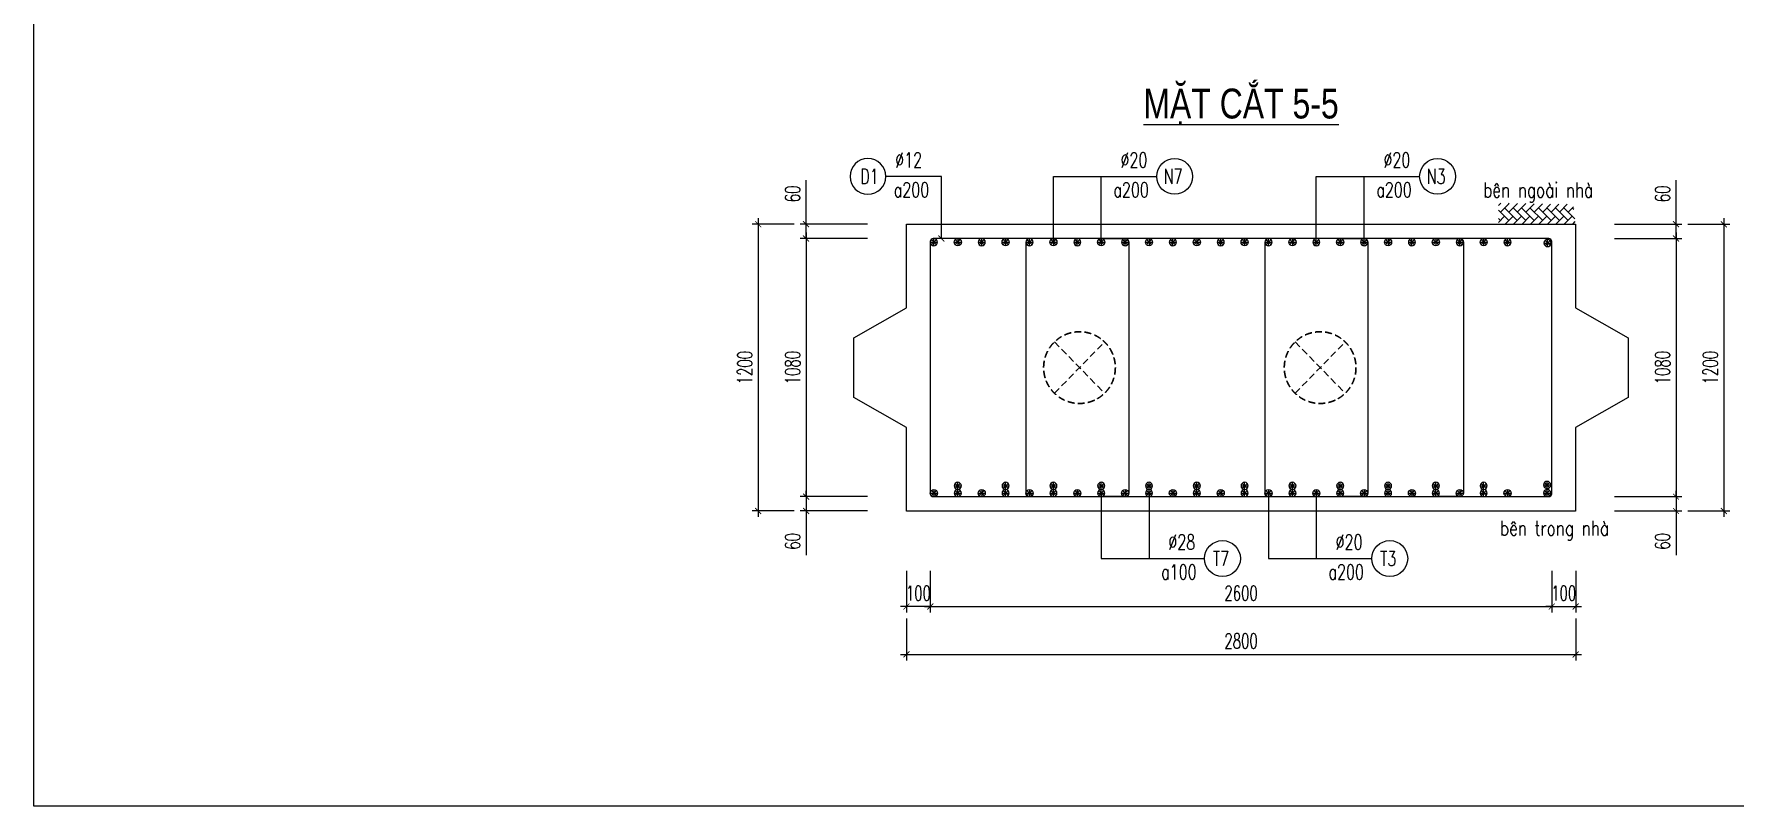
# Model space of a CAD drawing. Header units: millimetres. Extents: x -143483 to 1166745, y -1448440 to -1202244.
# Drawn here: x 70697 to 99146, y -1356105 to -1343183 of the extents above; entities that cross this region are included whole.
import ezdxf
from ezdxf.enums import TextEntityAlignment as Align

# ---------------------------------------------------------------- set-up
doc = ezdxf.new("R2010")
doc.units = ezdxf.units.MM
doc.header["$LTSCALE"] = 30
doc.header["$PDMODE"] = 3
doc.linetypes.add('DASHED', pattern=[19.05, 12.7, -6.35])
doc.layers.get('0').update_dxf_attribs({"lineweight": 9})
doc.layers.get('Defpoints').update_dxf_attribs({"lineweight": 9})
for name, color, linetype in [('ccu11-Cotthep', 9, 'Continuous'), ('ccu11-Dim', 8, 'Continuous'), ('ccu11-Hatch', 8, 'Continuous'), ('ccu11-Text', 31, 'Continuous'), ('ccu11-Thay', 7, 'Continuous'), ('ccu11-Thep', 4, 'Continuous'), ('ccu11-Thep doc', 4, 'Continuous'), ('ccu11-Thepdai', 6, 'Continuous')]:
    doc.layers.add(name, color=color, linetype=linetype)
doc.layers.add('ccu11-Khuat', color=9, linetype='DASHED', lineweight=30)
doc.layers.add('Vicom_thep doc', color=1, linetype='Continuous', lineweight=35)
doc.styles.add('ccu11-dim', font='vnsimli.shx', dxfattribs={"width": 0.65, "bigfont": 'bigfont.shx'})
doc.styles.add('ccu11-VnAvH-B', font='VHAVANB.TTF')
doc.styles.add('ccu11-vnsimli', font='vnsimli.shx', dxfattribs={"width": 0.8, "bigfont": 'vns.shx'})
doc.styles.add('ccu11-vnsimple', font='vnsimple.shx', dxfattribs={"bigfont": 'bigfont.shx'})
doc.styles.add('ccu11_simli', font='vnsimli.shx', dxfattribs={"width": 0.8})
doc.dimstyles.new('ccu11-100', dxfattribs={"dimscale": 100, "dimtxt": 2.5, "dimasz": 1, "dimexe": 1, "dimexo": 2, "dimgap": 1, "dimtad": 1, "dimdec": 0, "dimdsep": 46, "dimtxsty": 'ccu11-dim', "dimblk": 'ARCHTICK', "dimcen": -1, "dimdle": 1, "dimclrd": 256, "dimclre": 256, "dimclrt": 3, "dimadec": 0, "dimazin": 2, "dimtfac": 0.1, "dimtdec": 0, "dimtmove": 0, "dimatfit": 1, "dimldrblk": 'ARCHTICK', "dimfxl": 0, "dimtvp": 0.833333, "dimtolj": 1, "dimtzin": 12, "dimarcsym": 0})
doc.dimstyles.new('ccu11-100x4', dxfattribs={"dimscale": 100, "dimtxt": 2.5, "dimasz": 1, "dimexe": 1, "dimexo": 2, "dimgap": 1, "dimtad": 1, "dimdec": 0, "dimlfac": 0.25, "dimdsep": 46, "dimtxsty": 'ccu11-dim', "dimblk": 'ARCHTICK', "dimcen": -1, "dimdle": 1, "dimclrd": 256, "dimclre": 256, "dimclrt": 3, "dimadec": 0, "dimazin": 2, "dimtfac": 0.1, "dimtdec": 0, "dimtmove": 0, "dimatfit": 1, "dimldrblk": 'ARCHTICK', "dimfxl": 0, "dimtvp": 0.833333, "dimtolj": 1, "dimtzin": 12, "dimarcsym": 0})

# ---------------------------------------------------------------- blocks, each defined once
blk = doc.blocks.new('MCT')
at = {"ltscale": 0.005}
for p, q in [((-0.49, 0), (0.49, 0)), ((0.35, -0.35), (-0.35, 0.35)), ((-0.35, -0.35), (0.35, 0.35)), ((0, -0.49), (0, 0.49))]:
    blk.add_line(p, q, dxfattribs=at)
blk.add_circle((0, 0), 0.492, dxfattribs=at)
blk = doc.blocks.new('*U3398')
at = {"layer": 'ccu11-Thep doc', "xscale": -121.9200000001001, "yscale": 121.9200000001001, "zscale": 121.92, "rotation": 270}
blk.add_blockref('MCT', (0, 0), dxfattribs=at)
blk = doc.blocks.new('*U3399')
at = {"layer": 'ccu11-Thep doc', "color": 0, "linetype": 'ByBlock', "lineweight": -2, "transparency": 16777216}
for p in [(0, 0), (800, 0), (1600, 0), (2400, 0), (3200, 0), (4000, 0), (4800, 0), (5600, 0), (6400, 0), (7200, 0), (8000, 0), (8800, 0), (9600, 0)]:
    blk.add_blockref('*U3398', p, dxfattribs=at)
blk = doc.blocks.new('*U3400')
at = {"layer": 'ccu11-Thep doc', "xscale": -121.9200000001001, "yscale": 121.9200000001001, "zscale": 121.92, "rotation": 270}
blk.add_blockref('MCT', (0, 0), dxfattribs=at)
blk = doc.blocks.new('*U3401')
at = {"layer": 'ccu11-Thep doc', "color": 0, "linetype": 'ByBlock', "lineweight": -2, "transparency": 16777216}
for p in [(0, 0), (800, 0), (1600, 0), (2400, 0), (3200, 0), (4000, 0), (4800, 0), (5600, 0), (6400, 0), (7200, 0), (8000, 0), (8800, 0), (9600, 0)]:
    blk.add_blockref('*U3400', p, dxfattribs=at)
blk = doc.blocks.new('_ARCHTICK')
at = {"color": 0, "linetype": 'ByBlock', "const_width": 0.15}
blk.add_lwpolyline([(-0.5, -0.5), (0.5, 0.5)], dxfattribs=at)
blk = doc.blocks.new('*D3459')
at = {"layer": 'ccu11-Dim', "linetype": 'ByBlock', "lineweight": -2, "ltscale": 30, "transparency": 16777216}
for p, q in [((83617, -1346367), (83617, -1345628)), ((84645, -1346367), (83517, -1346367)), ((83617, -1346607), (83617, -1346367)), ((84645, -1346607), (83517, -1346607)), ((83617, -1346607), (83617, -1346707))]:
    blk.add_line(p, q, dxfattribs=at)
at = {"layer": 'Defpoints', "color": 0, "linetype": 'ByBlock', "ltscale": 30, "transparency": 16777216}
for p in [(84845, -1346367), (83617, -1346607), (84845, -1346607)]:
    blk.add_point(p, dxfattribs=at)
at = {"layer": 'ccu11-Dim', "linetype": 'ByBlock', "lineweight": -2, "ltscale": 30, "transparency": 16777216, "xscale": 100, "yscale": 100, "zscale": 100}
for p, rotation in [((83617, -1346367), 270), ((83617, -1346607), 90)]:
    blk.add_blockref('_ARCHTICK', p, dxfattribs=dict(at, rotation=rotation))
at = {"layer": 'ccu11-Dim', "color": 3, "linetype": 'ByBlock', "ltscale": 30, "transparency": 16777216, "insert": (83392, -1345859), "char_height": 250, "attachment_point": 5, "rotation": 90, "style": 'ccu11-dim'}
blk.add_mtext('\\A1;60', dxfattribs=at)
blk = doc.blocks.new('*D3460')
at = {"layer": 'ccu11-Dim', "linetype": 'ByBlock', "lineweight": -2, "ltscale": 30, "transparency": 16777216}
for p, q in [((83617, -1346507), (83617, -1351027)), ((84645, -1346607), (83517, -1346607)), ((84645, -1350927), (83517, -1350927))]:
    blk.add_line(p, q, dxfattribs=at)
at = {"layer": 'Defpoints', "color": 0, "linetype": 'ByBlock', "ltscale": 30, "transparency": 16777216}
for p in [(84845, -1346607), (83617, -1350927), (84845, -1350927)]:
    blk.add_point(p, dxfattribs=at)
at = {"layer": 'ccu11-Dim', "linetype": 'ByBlock', "lineweight": -2, "ltscale": 30, "transparency": 16777216, "xscale": 100, "yscale": 100, "zscale": 100}
for p, rotation in [((83617, -1346607), 90), ((83617, -1350927), 270)]:
    blk.add_blockref('_ARCHTICK', p, dxfattribs=dict(at, rotation=rotation))
at = {"layer": 'ccu11-Dim', "color": 3, "linetype": 'ByBlock', "ltscale": 30, "transparency": 16777216, "insert": (83392, -1348767), "char_height": 250, "attachment_point": 5, "rotation": 90, "style": 'ccu11-dim'}
blk.add_mtext('\\A1;1080', dxfattribs=at)
blk = doc.blocks.new('*D3461')
at = {"layer": 'ccu11-Dim', "linetype": 'ByBlock', "lineweight": -2, "ltscale": 30, "transparency": 16777216}
for p, q in [((84645, -1350927), (83517, -1350927)), ((83617, -1350927), (83617, -1350827)), ((83617, -1350927), (83617, -1351167)), ((84645, -1351167), (83517, -1351167)), ((83617, -1351167), (83617, -1351907))]:
    blk.add_line(p, q, dxfattribs=at)
at = {"layer": 'Defpoints', "color": 0, "linetype": 'ByBlock', "ltscale": 30, "transparency": 16777216}
for p in [(83617, -1350927), (84845, -1350927), (84845, -1351167)]:
    blk.add_point(p, dxfattribs=at)
at = {"layer": 'ccu11-Dim', "linetype": 'ByBlock', "lineweight": -2, "ltscale": 30, "transparency": 16777216, "xscale": 100, "yscale": 100, "zscale": 100}
for p, rotation in [((83617, -1350927), 270), ((83617, -1351167), 90)]:
    blk.add_blockref('_ARCHTICK', p, dxfattribs=dict(at, rotation=rotation))
at = {"layer": 'ccu11-Dim', "color": 3, "linetype": 'ByBlock', "ltscale": 30, "transparency": 16777216, "insert": (83392, -1351675), "char_height": 250, "attachment_point": 5, "rotation": 90, "style": 'ccu11-dim'}
blk.add_mtext('\\A1;60', dxfattribs=at)
blk = doc.blocks.new('*D3462')
at = {"layer": 'ccu11-Dim', "linetype": 'ByBlock', "lineweight": -2, "ltscale": 30, "transparency": 16777216}
for p, q in [((83417, -1346367), (82717, -1346367)), ((82817, -1346267), (82817, -1351267)), ((83417, -1351167), (82717, -1351167))]:
    blk.add_line(p, q, dxfattribs=at)
at = {"layer": 'Defpoints', "color": 0, "linetype": 'ByBlock', "ltscale": 30, "transparency": 16777216}
for p in [(83617, -1346367), (82817, -1351167), (83617, -1351167)]:
    blk.add_point(p, dxfattribs=at)
at = {"layer": 'ccu11-Dim', "linetype": 'ByBlock', "lineweight": -2, "ltscale": 30, "transparency": 16777216, "xscale": 100, "yscale": 100, "zscale": 100}
for p, rotation in [((82817, -1346367), 90), ((82817, -1351167), 270)]:
    blk.add_blockref('_ARCHTICK', p, dxfattribs=dict(at, rotation=rotation))
at = {"layer": 'ccu11-Dim', "color": 3, "linetype": 'ByBlock', "ltscale": 30, "transparency": 16777216, "insert": (82592, -1348767), "char_height": 250, "attachment_point": 5, "rotation": 90, "style": 'ccu11-dim'}
blk.add_mtext('\\A1;1200', dxfattribs=at)
blk = doc.blocks.new('SHD')
at = {"layer": 'ccu11-Cotthep'}
blk.add_circle((300, 0), 300, dxfattribs=at)
at = {"layer": 'ccu11-Cotthep', "color": 31, "style": 'ccu11_simli', "width": 0.8}
blk.add_attdef('DK', text='', height=250, dxfattribs=at).set_placement((-101, 65), align=Align.BOTTOM_RIGHT)
blk.add_attdef('KH', text='', height=250, dxfattribs=at).set_placement((300, 0), align=Align.MIDDLE)
blk.add_attdef('KC', text='', height=250, dxfattribs=at).set_placement((-101, -142), align=Align.TOP_RIGHT)
blk = doc.blocks.new('ccu11_block_thep')
at = {"layer": 'ccu11-Thep', "color": 3}
for p, q in [((-0.4, 0), (0.4, 0)), ((-0.28, 0.28), (0.28, -0.28)), ((0.28, 0.28), (-0.28, -0.28)), ((0, 0.4), (0, -0.4))]:
    blk.add_line(p, q, dxfattribs=at)
at = {"layer": 'ccu11-Thep', "color": 1, "const_width": 0.0667}
blk.add_lwpolyline([(-0.4, 0, 1), (0.4, 0, 1), (-0.4, 0, 1)], format="xyb", dxfattribs=at)
at = {"layer": 'ccu11-Thep', "color": 1}
blk.add_circle((0, 0), 0.4, dxfattribs=at)
blk = doc.blocks.new('*U3402')
at = {"layer": 'Vicom_thep doc', "xscale": -150, "yscale": 150, "zscale": 150, "rotation": 180}
blk.add_blockref('ccu11_block_thep', (0, 0), dxfattribs=at)
blk = doc.blocks.new('*U3403')
at = {"layer": 'ccu11-Thep doc', "color": 0, "linetype": 'ByBlock', "lineweight": -2, "transparency": 16777216}
for p in [(0, 0), (800, 0), (1600, 0), (2400, 0), (3200, 0), (4000, 0), (4800, 0), (5600, 0), (6400, 0), (7200, 0), (8000, 0), (8800, 0)]:
    blk.add_blockref('*U3402', p, dxfattribs=at)
blk = doc.blocks.new('*U3404')
at = {"layer": 'Vicom_thep doc', "xscale": -150, "yscale": 150, "zscale": 150, "rotation": 180}
blk.add_blockref('ccu11_block_thep', (0, 0), dxfattribs=at)
blk = doc.blocks.new('*U3405')
at = {"layer": 'ccu11-Thep doc', "color": 0, "linetype": 'ByBlock', "lineweight": -2, "transparency": 16777216}
for p in [(0, 0), (800, 0), (1600, 0), (2400, 0), (3200, 0), (4000, 0), (4800, 0), (5600, 0), (6400, 0), (7200, 0), (8000, 0), (8800, 0)]:
    blk.add_blockref('*U3404', p, dxfattribs=at)
blk = doc.blocks.new('*U3438')
at = {"layer": 'Vicom_thep doc', "xscale": -150, "yscale": 150, "zscale": 150, "rotation": 180}
blk.add_blockref('ccu11_block_thep', (0, 0), dxfattribs=at)
blk = doc.blocks.new('*U3439')
at = {"layer": 'ccu11-Thep doc', "color": 0, "linetype": 'ByBlock', "lineweight": -2, "transparency": 16777216}
for p in [(0, 0), (800, 0), (1600, 0), (2400, 0), (3200, 0), (4000, 0), (4800, 0), (5600, 0), (6400, 0), (7200, 0), (8000, 0), (8800, 0)]:
    blk.add_blockref('*U3438', p, dxfattribs=at)
blk = doc.blocks.new('*D3492')
at = {"layer": 'ccu11-Dim', "linetype": 'ByBlock', "lineweight": -2, "ltscale": 30, "transparency": 16777216}
for p, q in [((98176, -1346367), (98176, -1345628)), ((97148, -1346367), (98276, -1346367)), ((98176, -1346607), (98176, -1346367)), ((97148, -1346607), (98276, -1346607)), ((98176, -1346607), (98176, -1346707))]:
    blk.add_line(p, q, dxfattribs=at)
at = {"layer": 'Defpoints', "color": 0, "linetype": 'ByBlock', "ltscale": 30, "transparency": 16777216}
for p in [(96948, -1346367), (96948, -1346607), (98176, -1346607)]:
    blk.add_point(p, dxfattribs=at)
at = {"layer": 'ccu11-Dim', "linetype": 'ByBlock', "lineweight": -2, "ltscale": 30, "transparency": 16777216, "xscale": 100, "yscale": 100, "zscale": 100}
for p, rotation in [((98176, -1346367), 270), ((98176, -1346607), 90)]:
    blk.add_blockref('_ARCHTICK', p, dxfattribs=dict(at, rotation=rotation))
at = {"layer": 'ccu11-Dim', "color": 3, "linetype": 'ByBlock', "ltscale": 30, "transparency": 16777216, "insert": (97951, -1345859), "char_height": 250, "attachment_point": 5, "rotation": 90, "style": 'ccu11-dim'}
blk.add_mtext('\\A1;60', dxfattribs=at)
blk = doc.blocks.new('*D3493')
at = {"layer": 'ccu11-Dim', "linetype": 'ByBlock', "lineweight": -2, "ltscale": 30, "transparency": 16777216}
for p, q in [((98176, -1346507), (98176, -1351027)), ((97148, -1346607), (98276, -1346607)), ((97148, -1350927), (98276, -1350927))]:
    blk.add_line(p, q, dxfattribs=at)
at = {"layer": 'Defpoints', "color": 0, "linetype": 'ByBlock', "ltscale": 30, "transparency": 16777216}
for p in [(96948, -1346607), (96948, -1350927), (98176, -1350927)]:
    blk.add_point(p, dxfattribs=at)
at = {"layer": 'ccu11-Dim', "linetype": 'ByBlock', "lineweight": -2, "ltscale": 30, "transparency": 16777216, "xscale": 100, "yscale": 100, "zscale": 100}
for p, rotation in [((98176, -1346607), 90), ((98176, -1350927), 270)]:
    blk.add_blockref('_ARCHTICK', p, dxfattribs=dict(at, rotation=rotation))
at = {"layer": 'ccu11-Dim', "color": 3, "linetype": 'ByBlock', "ltscale": 30, "transparency": 16777216, "insert": (97951, -1348767), "char_height": 250, "attachment_point": 5, "rotation": 90, "style": 'ccu11-dim'}
blk.add_mtext('\\A1;1080', dxfattribs=at)
blk = doc.blocks.new('*D3494')
at = {"layer": 'ccu11-Dim', "linetype": 'ByBlock', "lineweight": -2, "ltscale": 30, "transparency": 16777216}
for p, q in [((97148, -1350927), (98276, -1350927)), ((98176, -1350927), (98176, -1350827)), ((98176, -1350927), (98176, -1351167)), ((97148, -1351167), (98276, -1351167)), ((98176, -1351167), (98176, -1351907))]:
    blk.add_line(p, q, dxfattribs=at)
at = {"layer": 'Defpoints', "color": 0, "linetype": 'ByBlock', "ltscale": 30, "transparency": 16777216}
for p in [(96948, -1350927), (98176, -1350927), (96948, -1351167)]:
    blk.add_point(p, dxfattribs=at)
at = {"layer": 'ccu11-Dim', "linetype": 'ByBlock', "lineweight": -2, "ltscale": 30, "transparency": 16777216, "xscale": 100, "yscale": 100, "zscale": 100}
for p, rotation in [((98176, -1350927), 270), ((98176, -1351167), 90)]:
    blk.add_blockref('_ARCHTICK', p, dxfattribs=dict(at, rotation=rotation))
at = {"layer": 'ccu11-Dim', "color": 3, "linetype": 'ByBlock', "ltscale": 30, "transparency": 16777216, "insert": (97951, -1351675), "char_height": 250, "attachment_point": 5, "rotation": 90, "style": 'ccu11-dim'}
blk.add_mtext('\\A1;60', dxfattribs=at)
blk = doc.blocks.new('*D3495')
at = {"layer": 'ccu11-Dim', "linetype": 'ByBlock', "lineweight": -2, "ltscale": 30, "transparency": 16777216}
for p, q in [((98376, -1346367), (99076, -1346367)), ((98976, -1346267), (98976, -1351267)), ((98376, -1351167), (99076, -1351167))]:
    blk.add_line(p, q, dxfattribs=at)
at = {"layer": 'Defpoints', "color": 0, "linetype": 'ByBlock', "ltscale": 30, "transparency": 16777216}
for p in [(98176, -1346367), (98176, -1351167), (98976, -1351167)]:
    blk.add_point(p, dxfattribs=at)
at = {"layer": 'ccu11-Dim', "linetype": 'ByBlock', "lineweight": -2, "ltscale": 30, "transparency": 16777216, "xscale": 100, "yscale": 100, "zscale": 100}
for p, rotation in [((98976, -1346367), 90), ((98976, -1351167), 270)]:
    blk.add_blockref('_ARCHTICK', p, dxfattribs=dict(at, rotation=rotation))
at = {"layer": 'ccu11-Dim', "color": 3, "linetype": 'ByBlock', "ltscale": 30, "transparency": 16777216, "insert": (98751, -1348767), "char_height": 250, "attachment_point": 5, "rotation": 90, "style": 'ccu11-dim'}
blk.add_mtext('\\A1;1200', dxfattribs=at)
blk = doc.blocks.new('*D3521')
at = {"layer": 'ccu11-Dim', "linetype": 'ByBlock', "lineweight": -2, "ltscale": 30, "transparency": 16777216}
for p, q in [((85297, -1352967), (85297, -1353667)), ((96497, -1352967), (96497, -1353667)), ((85197, -1353567), (96597, -1353567))]:
    blk.add_line(p, q, dxfattribs=at)
at = {"layer": 'Defpoints', "color": 0, "linetype": 'ByBlock', "ltscale": 30, "transparency": 16777216}
for p in [(85297, -1352767), (96497, -1352767), (96497, -1353567)]:
    blk.add_point(p, dxfattribs=at)
at = {"layer": 'ccu11-Dim', "linetype": 'ByBlock', "lineweight": -2, "ltscale": 30, "transparency": 16777216, "xscale": 100, "yscale": 100, "zscale": 100, "rotation": 180}
blk.add_blockref('_ARCHTICK', (85297, -1353567), dxfattribs=at)
at = {"layer": 'ccu11-Dim', "linetype": 'ByBlock', "lineweight": -2, "ltscale": 30, "transparency": 16777216, "xscale": 100, "yscale": 100, "zscale": 100}
blk.add_blockref('_ARCHTICK', (96497, -1353567), dxfattribs=at)
at = {"layer": 'ccu11-Dim', "color": 3, "linetype": 'ByBlock', "ltscale": 30, "transparency": 16777216, "insert": (90897, -1353342), "char_height": 250, "attachment_point": 5, "style": 'ccu11-dim'}
blk.add_mtext('\\A1;2800', dxfattribs=at)
blk = doc.blocks.new('*D3522')
at = {"layer": 'ccu11-Dim', "linetype": 'ByBlock', "lineweight": -2, "ltscale": 30, "transparency": 16777216}
for p, q in [((85697, -1352167), (85697, -1352867)), ((96097, -1352167), (96097, -1352867)), ((85597, -1352767), (96197, -1352767))]:
    blk.add_line(p, q, dxfattribs=at)
at = {"layer": 'Defpoints', "color": 0, "linetype": 'ByBlock', "ltscale": 30, "transparency": 16777216}
for p in [(85697, -1351967), (96097, -1351967), (96097, -1352767)]:
    blk.add_point(p, dxfattribs=at)
at = {"layer": 'ccu11-Dim', "linetype": 'ByBlock', "lineweight": -2, "ltscale": 30, "transparency": 16777216, "xscale": 100, "yscale": 100, "zscale": 100, "rotation": 180}
blk.add_blockref('_ARCHTICK', (85697, -1352767), dxfattribs=at)
at = {"layer": 'ccu11-Dim', "linetype": 'ByBlock', "lineweight": -2, "ltscale": 30, "transparency": 16777216, "xscale": 100, "yscale": 100, "zscale": 100}
blk.add_blockref('_ARCHTICK', (96097, -1352767), dxfattribs=at)
at = {"layer": 'ccu11-Dim', "color": 3, "linetype": 'ByBlock', "ltscale": 30, "transparency": 16777216, "insert": (90897, -1352542), "char_height": 250, "attachment_point": 5, "style": 'ccu11-dim'}
blk.add_mtext('\\A1;2600', dxfattribs=at)
blk = doc.blocks.new('*D3523')
at = {"layer": 'ccu11-Dim', "linetype": 'ByBlock', "lineweight": -2, "ltscale": 30, "transparency": 16777216}
for p, q in [((85297, -1352167), (85297, -1352867)), ((85697, -1352167), (85697, -1352867)), ((85297, -1352767), (85197, -1352767)), ((85697, -1352767), (85297, -1352767)), ((85697, -1352767), (85797, -1352767))]:
    blk.add_line(p, q, dxfattribs=at)
at = {"layer": 'Defpoints', "color": 0, "linetype": 'ByBlock', "ltscale": 30, "transparency": 16777216}
for p in [(85297, -1351967), (85697, -1351967), (85297, -1352767)]:
    blk.add_point(p, dxfattribs=at)
at = {"layer": 'ccu11-Dim', "linetype": 'ByBlock', "lineweight": -2, "ltscale": 30, "transparency": 16777216, "xscale": 100, "yscale": 100, "zscale": 100}
blk.add_blockref('_ARCHTICK', (85297, -1352767), dxfattribs=at)
at = {"layer": 'ccu11-Dim', "linetype": 'ByBlock', "lineweight": -2, "ltscale": 30, "transparency": 16777216, "xscale": 100, "yscale": 100, "zscale": 100, "rotation": 180}
blk.add_blockref('_ARCHTICK', (85697, -1352767), dxfattribs=at)
at = {"layer": 'ccu11-Dim', "color": 3, "linetype": 'ByBlock', "ltscale": 30, "transparency": 16777216, "insert": (85497, -1352542), "char_height": 250, "attachment_point": 5, "style": 'ccu11-dim'}
blk.add_mtext('\\A1;100', dxfattribs=at)
blk = doc.blocks.new('*D3520')
at = {"layer": 'ccu11-Dim', "linetype": 'ByBlock', "lineweight": -2, "ltscale": 30, "transparency": 16777216}
for p, q in [((96097, -1352167), (96097, -1352867)), ((96497, -1352167), (96497, -1352867)), ((96097, -1352767), (95997, -1352767)), ((96097, -1352767), (96497, -1352767)), ((96497, -1352767), (96597, -1352767))]:
    blk.add_line(p, q, dxfattribs=at)
at = {"layer": 'Defpoints', "color": 0, "linetype": 'ByBlock', "ltscale": 30, "transparency": 16777216}
for p in [(96097, -1351967), (96497, -1351967), (96497, -1352767)]:
    blk.add_point(p, dxfattribs=at)
at = {"layer": 'ccu11-Dim', "linetype": 'ByBlock', "lineweight": -2, "ltscale": 30, "transparency": 16777216, "xscale": 100, "yscale": 100, "zscale": 100}
blk.add_blockref('_ARCHTICK', (96097, -1352767), dxfattribs=at)
at = {"layer": 'ccu11-Dim', "linetype": 'ByBlock', "lineweight": -2, "ltscale": 30, "transparency": 16777216, "xscale": 100, "yscale": 100, "zscale": 100, "rotation": 180}
blk.add_blockref('_ARCHTICK', (96497, -1352767), dxfattribs=at)
at = {"layer": 'ccu11-Dim', "color": 3, "linetype": 'ByBlock', "ltscale": 30, "transparency": 16777216, "insert": (96297, -1352542), "char_height": 250, "attachment_point": 5, "style": 'ccu11-dim'}
blk.add_mtext('\\A1;100', dxfattribs=at)

msp = doc.modelspace()

# ---------------------------------------------------------------- hatches: boundary and pattern name
at = {"layer": 'ccu11-Hatch', "ltscale": 10}
h = msp.add_hatch(dxfattribs=at)
h.set_pattern_fill('AR-HBONE', color=256, scale=25, angle=270, style=0)
h.set_pattern_definition([(45, (-3166646.16, 430089.06), (141.4213562, 4e-14), [300, -100]), (315, (-3166575.45, 430159.77), (141.4213562, 4e-14), [300, -100])])
h.paths.add_polyline_path([(95204.34, -1346014.41), (95204.34, -1346367.13), (96496.7, -1346367.13), (96453.84, -1346035.83)])

# ---------------------------------------------------------------- linework, layer by layer
at = {"layer": 'ccu11-Khuat', "ltscale": 0.3}
for p, q in [((87774.12, -1348337.78), (88612.35, -1349196.48)), ((87774.12, -1349196.48), (88612.35, -1348337.78)), ((91801.36, -1348337.78), (92639.59, -1349196.48)), ((91801.36, -1349196.48), (92639.59, -1348337.78))]:
    msp.add_line(p, q, dxfattribs=at)
for centre in [(88193.24, -1348767.13), (92220.47, -1348767.13)]:
    msp.add_circle(centre, 600, dxfattribs=at)
at = {"layer": 'ccu11-Thay'}
for points in [[(70696.95, -1296634.13), (154796.95, -1296634.13), (154796.95, -1356104.84), (70696.95, -1356104.84)], [(70696.95, -1296634.13), (154796.95, -1296634.13), (154796.95, -1356104.84), (70696.95, -1356104.84)], [(84416.93, -1348267.13), (85296.7, -1347767.13), (85296.7, -1346367.13), (96496.7, -1346367.13), (96496.7, -1347767.13), (97376.46, -1348267.13), (97376.46, -1349267.13), (96496.7, -1349767.13), (96496.7, -1351167.13), (85296.7, -1351167.13), (85296.7, -1349767.13), (84416.93, -1349267.13)]]:
    msp.add_lwpolyline(points, close=True, dxfattribs=at)
at = {"layer": 'ccu11-Thepdai'}
msp.add_lwpolyline([(90896.7, -1346607.13), (85746.7, -1346607.13, 0.41421356), (85696.7, -1346657.13), (85696.7, -1350877.13, 0.41421356), (85746.7, -1350927.13), (90896.7, -1350927.13), (96046.7, -1350927.13, 0.41421356), (96096.7, -1350877.13), (96096.7, -1346657.13, 0.41421356), (96046.7, -1346607.13)], format="xyb", close=True, dxfattribs=at)
for points in [[(87777.38, -1346607.13), (87357.38, -1346607.13, 0.41421356), (87297.38, -1346667.13), (87297.38, -1350867.13, 0.41421356), (87357.38, -1350927.13), (87777.38, -1350927.13)], [(88537.38, -1346607.13), (88957.38, -1346607.13, -0.41421356), (89017.38, -1346667.13), (89017.38, -1350867.13, -0.41421356), (88957.38, -1350927.13), (88537.38, -1350927.13)], [(91777.38, -1346607.13), (91357.38, -1346607.13, 0.41421356), (91297.38, -1346667.13), (91297.38, -1350867.13, 0.41421356), (91357.38, -1350927.13), (91777.38, -1350927.13)], [(92537.38, -1346607.13), (92957.38, -1346607.13, -0.41421356), (93017.38, -1346667.13), (93017.38, -1350867.13, -0.41421356), (92957.38, -1350927.13), (92537.38, -1350927.13)], [(94137.38, -1346607.13), (94557.38, -1346607.13, -0.41421356), (94617.38, -1346667.13), (94617.38, -1350867.13, -0.41421356), (94557.38, -1350927.13), (94137.38, -1350927.13)]]:
    msp.add_lwpolyline(points, format="xyb", dxfattribs=at)

# ---------------------------------------------------------------- block references
at = {"layer": 'ccu11-Cotthep'}
ref = msp.add_blockref('SHD', (84952.86, -1345566.78), dxfattribs=dict(at, xscale=-1))
ref.add_attrib('KH', 'D1', dxfattribs={"color": 31, "height": 250, "style": 'ccu11-vnsimple', "width": 0.7}).set_placement((84677.86, -1345566.78), align=Align.MIDDLE_CENTER)
ref.add_attrib('KC', 'a200', dxfattribs={"color": 31, "height": 250, "style": 'ccu11-vnsimple', "width": 0.7}).set_placement((85381.44, -1345666.78), align=Align.TOP_CENTER)
ref.add_attrib('DK', '`12', dxfattribs={"color": 31, "height": 250, "style": 'ccu11-vnsimple', "width": 0.7}).set_placement((85333.65, -1345491.78), align=Align.BOTTOM_CENTER)
ref = msp.add_blockref('SHD', (89485.7, -1345566.78), dxfattribs=at)
ref.add_attrib('KH', 'N7', dxfattribs={"color": 31, "height": 250, "style": 'ccu11-vnsimple', "width": 0.7}).set_placement((89760.7, -1345566.78), align=Align.MIDDLE_CENTER)
ref.add_attrib('KC', 'a200', dxfattribs={"color": 31, "height": 250, "style": 'ccu11-vnsimple', "width": 0.7}).set_placement((89057.12, -1345666.78), align=Align.TOP_CENTER)
ref.add_attrib('DK', '`20', dxfattribs={"color": 31, "height": 250, "style": 'ccu11-vnsimple', "width": 0.7}).set_placement((89104.91, -1345491.78), align=Align.BOTTOM_CENTER)
ref = msp.add_blockref('SHD', (93885.7, -1345566.78), dxfattribs=at)
ref.add_attrib('KH', 'N3', dxfattribs={"color": 31, "height": 250, "style": 'ccu11-vnsimple', "width": 0.7}).set_placement((94160.7, -1345566.78), align=Align.MIDDLE_CENTER)
ref.add_attrib('KC', 'a200', dxfattribs={"color": 31, "height": 250, "style": 'ccu11-vnsimple', "width": 0.7}).set_placement((93457.12, -1345666.78), align=Align.TOP_CENTER)
ref.add_attrib('DK', '`20', dxfattribs={"color": 31, "height": 250, "style": 'ccu11-vnsimple', "width": 0.7}).set_placement((93504.91, -1345491.78), align=Align.BOTTOM_CENTER)
ref = msp.add_blockref('SHD', (90285.7, -1351962.49), dxfattribs=at)
ref.add_attrib('KH', 'T7', dxfattribs={"color": 31, "height": 250, "style": 'ccu11-vnsimple', "width": 0.7}).set_placement((90560.7, -1351962.49), align=Align.MIDDLE_CENTER)
ref.add_attrib('KC', 'a100', dxfattribs={"color": 31, "height": 250, "style": 'ccu11-vnsimple', "width": 0.7}).set_placement((89857.12, -1352062.49), align=Align.TOP_CENTER)
ref.add_attrib('DK', '`28', dxfattribs={"color": 31, "height": 250, "style": 'ccu11-vnsimple', "width": 0.7}).set_placement((89904.91, -1351887.49), align=Align.BOTTOM_CENTER)
ref = msp.add_blockref('SHD', (93085.7, -1351962.49), dxfattribs=at)
ref.add_attrib('KH', 'T3', dxfattribs={"color": 31, "height": 250, "style": 'ccu11-vnsimple', "width": 0.7}).set_placement((93360.7, -1351962.49), align=Align.MIDDLE_CENTER)
ref.add_attrib('KC', 'a200', dxfattribs={"color": 31, "height": 250, "style": 'ccu11-vnsimple', "width": 0.7}).set_placement((92657.12, -1352062.49), align=Align.TOP_CENTER)
ref.add_attrib('DK', '`20', dxfattribs={"color": 31, "height": 250, "style": 'ccu11-vnsimple', "width": 0.7}).set_placement((92704.91, -1351887.49), align=Align.BOTTOM_CENTER)
at = {"layer": 'ccu11-Thep doc'}
for name, p in [('*U3399', (85756.7, -1346667.13)), ('*U3439', (86156.7, -1350747.13)), ('*U3403', (86156.7, -1350867.13))]:
    msp.add_blockref(name, p, dxfattribs=at)
at = {"layer": 'ccu11-Thep doc', "xscale": -1, "rotation": 180}
for name, p in [('*U3405', (86156.7, -1346667.13)), ('*U3401', (85756.7, -1350867.13))]:
    msp.add_blockref(name, p, dxfattribs=at)
at = {"layer": 'Vicom_thep doc', "xscale": -150, "yscale": 150, "zscale": 150, "rotation": 180}
for p in [(96026.6, -1346682.35), (96018.44, -1350731.33), (96018.44, -1350866.18)]:
    msp.add_blockref('ccu11_block_thep', p, dxfattribs=at)

# ---------------------------------------------------------------- texts
at = {"layer": 'ccu11-Text', "color": 5, "style": 'ccu11-VnAvH-B', "width": 0.8}
msp.add_text('%%UmÆt c¾t 5-5', height=500, dxfattribs=at).set_placement((90896.7, -1344597), align=Align.CENTER)
at = {"layer": 'ccu11-Text', "linetype": 'Continuous', "style": 'ccu11-vnsimli', "width": 0.75}
for s, p in [('bªn ngoµi nhµ', (95869.93, -1345918.99)), ('bªn trong nhµ', (96142.71, -1351579.03))]:
    msp.add_text(s, height=250, dxfattribs=at).set_placement(p, align=Align.CENTER)

# ---------------------------------------------------------------- dimensions: what is measured, and where the dimension line sits
at = {"layer": 'ccu11-Dim', "linetype": 'ByBlock', "ltscale": 30}
for base, p1, p2, angle, picture, middle in [((83616.93, -1346607.13), (84845.33, -1346367.13), (84845.33, -1346607.13), 90, '*D3459', (83616.93, -1345859.15)), ((98176.46, -1346607.13), (96948.07, -1346367.13), (96948.07, -1346607.13), 90, '*D3492', (98176.46, -1345859.15)), ((83616.93, -1350927.13), (84845.33, -1351167.13), (84845.33, -1350927.13), 270, '*D3461', (83616.93, -1351675.12)), ((98176.46, -1350927.13), (96948.07, -1351167.13), (96948.07, -1350927.13), 270, '*D3494', (98176.46, -1351675.12))]:
    dim = msp.add_linear_dim(base=base, p1=p1, p2=p2, angle=angle, dimstyle='ccu11-100x4', dxfattribs=at)
    dim.commit()
    dim.dimension.update_dxf_attribs({"geometry": picture, "text_midpoint": middle, "dimtype": 160})
for base, p1, p2, picture, middle in [((82816.93, -1351167.13), (83616.93, -1346367.13), (83616.93, -1351167.13), '*D3462', (82591.93, -1348767.13)), ((98976.46, -1351167.13), (98176.46, -1346367.13), (98176.46, -1351167.13), '*D3495', (98751.46, -1348767.13))]:
    dim = msp.add_linear_dim(base=base, p1=p1, p2=p2, angle=90, dimstyle='ccu11-100x4', dxfattribs=at)
    dim.commit()
    dim.dimension.update_dxf_attribs({"geometry": picture, "text_midpoint": middle})
for base, p1, p2, angle, override, picture, middle in [((83616.93, -1350927.13), (84845.33, -1346607.13), (84845.33, -1350927.13), 90, {"dimtmove": 1}, '*D3460', (83391.93, -1348767.13)), ((98176.46, -1350927.13), (96948.07, -1346607.13), (96948.07, -1350927.13), 90, {"dimtmove": 1}, '*D3493', (97951.46, -1348767.13)), ((96496.7, -1352767.49), (96096.7, -1351967.49), (96496.7, -1351967.49), 180, {"dimtix": 1}, '*D3520', (96296.7, -1352542.49))]:
    dim = msp.add_linear_dim(base=base, p1=p1, p2=p2, angle=angle, dimstyle='ccu11-100x4', override=override, dxfattribs=at)
    dim.commit()
    dim.dimension.update_dxf_attribs({"geometry": picture, "text_midpoint": middle})
dim = msp.add_linear_dim(base=(85296.7, -1352767.49), p1=(85696.7, -1351967.49), p2=(85296.7, -1351967.49), dimstyle='ccu11-100x4', override={"dimtix": 1}, dxfattribs=at)
dim.commit()
dim.dimension.update_dxf_attribs({"geometry": '*D3523', "text_midpoint": (85496.7, -1352542.49)})
for base, p1, p2, picture, middle in [((96096.7, -1352767.49), (85696.7, -1351967.49), (96096.7, -1351967.49), '*D3522', (90896.7, -1352542.49)), ((96496.7, -1353567.49), (85296.7, -1352767.49), (96496.7, -1352767.49), '*D3521', (90896.7, -1353342.49))]:
    dim = msp.add_linear_dim(base=base, p1=p1, p2=p2, dimstyle='ccu11-100x4', dxfattribs=at)
    dim.commit()
    dim.dimension.update_dxf_attribs({"geometry": picture, "text_midpoint": middle})

# ---------------------------------------------------------------- leaders
at = {"layer": 'ccu11-Cotthep', "linetype": 'ByBlock', "ltscale": 30}
msp.add_leader([(85881.86, -1346607.13), (85881.86, -1345566.78), (84952.86, -1345566.78)], dimstyle='ccu11-100x4', dxfattribs=at)
at = {"layer": 'ccu11-Cotthep'}
for points in [[(87756.7, -1346667.13), (87756.7, -1345566.78), (89485.7, -1345566.78)], [(88556.7, -1346667.13), (88556.7, -1345566.78), (89485.7, -1345566.78)], [(92156.7, -1346667.13), (92156.7, -1345566.78), (93885.7, -1345566.78)], [(92956.7, -1346667.13), (92956.7, -1345566.78), (93885.7, -1345566.78)], [(88556.7, -1350862.13), (88556.7, -1351962.49), (90285.7, -1351962.49)], [(89356.7, -1350862.13), (89356.7, -1351962.49), (90285.7, -1351962.49)], [(91356.7, -1350862.13), (91356.7, -1351962.49), (93085.7, -1351962.49)], [(92156.7, -1350862.13), (92156.7, -1351962.49), (93085.7, -1351962.49)]]:
    msp.add_leader(points, dimstyle='ccu11-100', override={"dimasz": 1.5, "dimgap": 1, "dimtad": 0, "dimldrblk": 'None', "dimfxl": 3, "dimfxlon": 1, "dimtfill": 1, "dimarcsym": 1}, dxfattribs=at)

doc.saveas('drawing.dxf')
